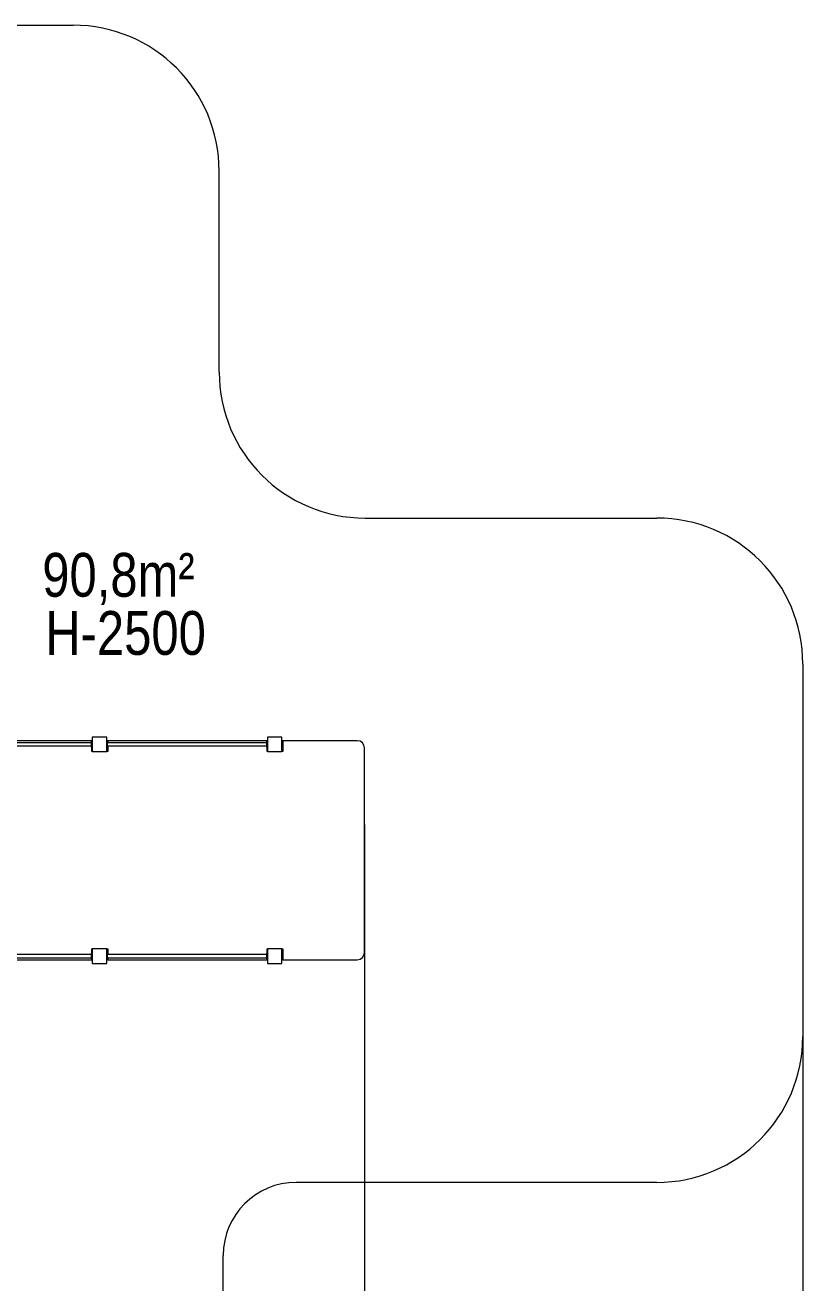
# Model space of a CAD drawing. Header units: millimetres. Extents: x -5839 to 7543, y -6363 to 7210.
# Drawn here: x 2219 to 7543, y -1404 to 7210 of the extents above; entities that cross this region are included whole.
import ezdxf

# ---------------------------------------------------------------- set-up
doc = ezdxf.new("R2010")
doc.units = ezdxf.units.MM
for name, color, linetype in [('DIKOM_ЗОНА', 80, 'Continuous'), ('DIKOM_ОБЪЕКТ', 7, 'Continuous'), ('DIKOM_РАЗМЕР_ЗОНА', 7, 'Continuous'), ('DIKOM_РАЗМЕР_ОБЪЕКТА', 7, 'Continuous')]:
    doc.layers.add(name, color=color, linetype=linetype)
doc.styles.add('style1', font='arial.ttf', dxfattribs={"width": 0.8})
doc.dimstyles.new('1-50', dxfattribs={"dimtxt": 300, "dimasz": 200, "dimexe": 100, "dimexo": 0, "dimgap": 100, "dimtad": 1, "dimdec": 0, "dimtxsty": 'style1', "dimcen": 0, "dimclrd": 7, "dimclre": 7, "dimadec": 1, "dimazin": 2, "dimtfac": 1, "dimtdec": 0, "dimtmove": 0, "dimatfit": 3, "dimfxl": 0, "dimlwd": 25, "dimlwe": 18, "dimarcsym": 0})

# ---------------------------------------------------------------- blocks, each defined once
blk = doc.blocks.new('*D11')
at = {"layer": 'Defpoints', "color": 0, "transparency": 16777216}
for p in [(7543.4, 2834.4), (-3824.1, 2391.4), (-3824.1, -6263.5)]:
    blk.add_point(p, dxfattribs=at)
at = {"layer": 'DIKOM_РАЗМЕР_ЗОНА', "color": 7, "lineweight": 18, "transparency": 16777216}
for p, q in [((7543.4, 2834.4), (7543.4, -6363.5)), ((-3824.1, 2391.4), (-3824.1, -6363.5))]:
    blk.add_line(p, q, dxfattribs=at)
at = {"layer": 'DIKOM_РАЗМЕР_ЗОНА', "color": 7, "lineweight": 25, "transparency": 16777216}
blk.add_line((7343.4, -6263.5), (-3624.1, -6263.5), dxfattribs=at)
at = {"layer": 'DIKOM_РАЗМЕР_ЗОНА', "color": 7, "transparency": 16777216}
for points in [[(-3624.1, -6230.1), (-3624.1, -6296.8), (-3824.1, -6263.5)], [(7343.4, -6230.1), (7343.4, -6296.8), (7543.4, -6263.5)]]:
    blk.add_solid(points, dxfattribs=at)
at = {"layer": 'DIKOM_РАЗМЕР_ЗОНА', "color": 0, "transparency": 16777216, "insert": (981.3, -6010.3), "char_height": 300, "attachment_point": 5, "style": 'style1'}
blk.add_mtext('11400', dxfattribs=at)
blk = doc.blocks.new('*D12')
at = {"layer": 'Defpoints', "color": 0, "transparency": 16777216}
for p in [(-2324.1, 1735.7), (4543.4, 1735.7), (4543.4, -5314.2)]:
    blk.add_point(p, dxfattribs=at)
at = {"layer": 'DIKOM_РАЗМЕР_ОБЪЕКТА', "color": 7, "lineweight": 18, "transparency": 16777216}
for p, q in [((-2324.1, 1735.7), (-2324.1, -5414.2)), ((4543.4, 1735.7), (4543.4, -5414.2))]:
    blk.add_line(p, q, dxfattribs=at)
at = {"layer": 'DIKOM_РАЗМЕР_ОБЪЕКТА', "color": 7, "lineweight": 25, "transparency": 16777216}
blk.add_line((-2124.1, -5314.2), (4343.4, -5314.2), dxfattribs=at)
at = {"layer": 'DIKOM_РАЗМЕР_ОБЪЕКТА', "color": 7, "transparency": 16777216}
for points in [[(-2124.1, -5280.9), (-2124.1, -5347.5), (-2324.1, -5314.2)], [(4343.4, -5280.9), (4343.4, -5347.5), (4543.4, -5314.2)]]:
    blk.add_solid(points, dxfattribs=at)
at = {"layer": 'DIKOM_РАЗМЕР_ОБЪЕКТА', "color": 0, "transparency": 16777216, "insert": (862.1, -5061), "char_height": 300, "attachment_point": 5, "style": 'style1'}
blk.add_mtext('6900', dxfattribs=at)

msp = doc.modelspace()

# ---------------------------------------------------------------- linework, layer by layer
at = {"layer": 'DIKOM_ЗОНА', "color": 3, "lineweight": 15}
for p, q in [((-1943.5, 7210.2), (2547.5, 7210.2)), ((3547.5, 4834.4), (3547.5, 6210.2)), ((4547.5, 3834.4), (6543.4, 3834.4)), ((7543.4, 2834.4), (7543.4, 284.4)), ((6543.4, -715.6), (4075.5, -715.6)), ((3575.5, -2571), (3575.5, -1215.6))]:
    msp.add_line(p, q, dxfattribs=at)
for centre, radius, start, end in [((2547.5, 6210.2), 1000, 0, 90), ((4547.5, 4834.4), 1000, 180, 270), ((6543.4, 2834.4), 1000, 0, 90), ((6543.4, 284.4), 1000, 270, 0), ((4075.5, -1215.6), 500, 90, 180)]:
    msp.add_arc(centre, radius, start, end, dxfattribs=at)
at = {"layer": 'DIKOM_ОБЪЕКТ', "color": 7, "linetype": 'Continuous', "lineweight": 15}
for p, q in [((2677.5, 2334.4), (2677.5, 2234.4)), ((2777.5, 2334.4), (2677.5, 2334.4)), ((2777.5, 2234.4), (2777.5, 2334.4)), ((3877.5, 2334.4), (3877.5, 2234.4)), ((3977.5, 2334.4), (3877.5, 2334.4)), ((3977.5, 2234.4), (3977.5, 2334.4)), ((2675.6, 2309.4), (1604.5, 2309.4)), ((1604.5, 2297.9), (2673.5, 2297.9)), ((2673.5, 2270.9), (1604.5, 2270.9)), ((2673.5, 2304.4), (2677.5, 2304.4)), ((2673.5, 2299.4), (2673.5, 2304.4)), ((2673.5, 2299.4), (2677.5, 2299.4)), ((2673.5, 2269.4), (2673.5, 2299.4)), ((2673.5, 2264.4), (2673.5, 2269.4)), ((2673.5, 2269.4), (2677.5, 2269.4)), ((2673.5, 2264.4), (2677.5, 2264.4)), ((2675.6, 2304.4), (2675.6, 2309.4)), ((2675.6, 2234.4), (2675.6, 2264.4)), ((2781.5, 2304.4), (2777.5, 2304.4)), ((2781.5, 2299.4), (2777.5, 2299.4)), ((2781.5, 2269.4), (2777.5, 2269.4)), ((2781.5, 2264.4), (2777.5, 2264.4)), ((2784.3, 2309.4), (2781.5, 2309.4)), ((2781.5, 2309.4), (2781.5, 2304.4)), ((2781.5, 2304.4), (2781.5, 2299.4)), ((2781.5, 2299.4), (2781.5, 2269.4)), ((2781.5, 2297.9), (3873.5, 2297.9)), ((3873.5, 2270.9), (2781.5, 2270.9)), ((2781.5, 2269.4), (2781.5, 2264.4)), ((2781.5, 2264.4), (2781.5, 2234.4)), ((2784.3, 2309.4), (2784.3, 2297.9)), ((3875.9, 2309.4), (2784.3, 2309.4)), ((2784.3, 2270.9), (2784.3, 2234.4)), ((3873.5, 2304.4), (3877.5, 2304.4)), ((3873.5, 2299.4), (3873.5, 2304.4)), ((3873.5, 2299.4), (3877.5, 2299.4)), ((3873.5, 2269.4), (3873.5, 2299.4)), ((3873.5, 2264.4), (3873.5, 2269.4)), ((3873.5, 2269.4), (3877.5, 2269.4)), ((3873.5, 2264.4), (3877.5, 2264.4)), ((3875.9, 2304.4), (3875.9, 2309.4)), ((3875.9, 2234.4), (3875.9, 2264.4)), ((3984.5, 2309.4), (3981.7, 2309.4)), ((3981.7, 2309.4), (3981.7, 2234.4)), ((3984.5, 2309.4), (3984.5, 2234.4)), ((4493.3, 2309.4), (3984.5, 2309.4)), ((4542.6, 859.4), (4542.6, 2259.4)), ((2677.5, 2234.4), (2675.6, 2234.4)), ((2677.5, 2234.4), (2777.5, 2234.4)), ((2784.3, 2234.4), (2777.5, 2234.4)), ((3877.5, 2234.4), (3875.9, 2234.4)), ((3877.5, 2234.4), (3977.5, 2234.4)), ((3984.5, 2234.4), (3977.5, 2234.4)), ((2675.6, 884.4), (2677.5, 884.4)), ((2675.6, 854.4), (2675.6, 884.4)), ((2777.5, 884.4), (2677.5, 884.4)), ((2677.5, 884.4), (2677.5, 784.4)), ((2777.5, 884.4), (2784.3, 884.4)), ((2777.5, 784.4), (2777.5, 884.4)), ((2781.5, 884.4), (2781.5, 854.4)), ((2784.3, 884.4), (2784.3, 847.9)), ((3875.9, 884.4), (3877.5, 884.4)), ((3875.9, 854.4), (3875.9, 884.4)), ((3977.5, 884.4), (3877.5, 884.4)), ((3877.5, 884.4), (3877.5, 784.4)), ((3977.5, 884.4), (3984.5, 884.4)), ((3977.5, 784.4), (3977.5, 884.4)), ((3981.7, 884.4), (3981.7, 809.4)), ((3984.5, 884.4), (3984.5, 809.4)), ((1604.5, 847.9), (2673.5, 847.9)), ((2673.5, 820.9), (1604.5, 820.9)), ((1604.5, 809.4), (2675.6, 809.4)), ((2673.5, 854.4), (2677.5, 854.4)), ((2673.5, 849.4), (2673.5, 854.4)), ((2673.5, 849.4), (2677.5, 849.4)), ((2673.5, 819.4), (2673.5, 849.4)), ((2673.5, 814.4), (2673.5, 819.4)), ((2673.5, 819.4), (2677.5, 819.4)), ((2673.5, 814.4), (2677.5, 814.4)), ((2675.6, 809.4), (2675.6, 814.4)), ((2677.5, 784.4), (2777.5, 784.4)), ((2781.5, 854.4), (2777.5, 854.4)), ((2781.5, 849.4), (2777.5, 849.4)), ((2781.5, 819.4), (2777.5, 819.4)), ((2781.5, 814.4), (2777.5, 814.4)), ((2781.5, 854.4), (2781.5, 849.4)), ((2781.5, 849.4), (2781.5, 819.4)), ((2781.5, 847.9), (3873.5, 847.9)), ((3873.5, 820.9), (2781.5, 820.9)), ((2781.5, 819.4), (2781.5, 814.4)), ((2781.5, 814.4), (2781.5, 809.4)), ((2784.3, 809.4), (2781.5, 809.4)), ((2784.3, 820.9), (2784.3, 809.4)), ((2784.3, 809.4), (3875.9, 809.4)), ((3873.5, 854.4), (3877.5, 854.4)), ((3873.5, 849.4), (3873.5, 854.4)), ((3873.5, 849.4), (3877.5, 849.4)), ((3873.5, 819.4), (3873.5, 849.4)), ((3873.5, 814.4), (3873.5, 819.4)), ((3873.5, 819.4), (3877.5, 819.4)), ((3873.5, 814.4), (3877.5, 814.4)), ((3875.9, 809.4), (3875.9, 814.4)), ((3877.5, 784.4), (3977.5, 784.4)), ((3984.5, 809.4), (3981.7, 809.4)), ((3984.5, 809.4), (4493.3, 809.4))]:
    msp.add_line(p, q, dxfattribs=at)
for centre, start, end in [((4492.9, 2259.7), 359.6508, 89.64799), ((4492.9, 859.1), 270.35291, 0.34802)]:
    msp.add_arc(centre, 49.7, start, end, dxfattribs=at)

# ---------------------------------------------------------------- texts
at = {"layer": 'DIKOM_РАЗМЕР_ОБЪЕКТА', "char_height": 300, "width": 5885.531, "attachment_point": 1, "style": 'style1'}
for s, insert in [('90,8m²', (2336.4, 3595.4)), ('H-2500', (2357, 3197.3))]:
    msp.add_mtext(s, dxfattribs=dict(at, insert=insert))

# ---------------------------------------------------------------- dimensions: what is measured, and where the dimension line sits
at = {"layer": 'DIKOM_РАЗМЕР_ЗОНА'}
dim = msp.add_linear_dim(base=(-3824.1, -6263.5), p1=(7543.4, 2834.4), p2=(-3824.1, 2391.4), angle=180, text='11400', dimstyle='1-50', dxfattribs=at)
dim.commit()
dim.dimension.update_dxf_attribs({"geometry": '*D11', "text_midpoint": (981.3, -6263.5), "dimtype": 160})
at = {"layer": 'DIKOM_РАЗМЕР_ОБЪЕКТА'}
dim = msp.add_linear_dim(base=(4543.4, -5314.2), p1=(-2324.1, 1735.7), p2=(4543.4, 1735.7), angle=180, text='6900', dimstyle='1-50', dxfattribs=at)
dim.commit()
dim.dimension.update_dxf_attribs({"geometry": '*D12', "text_midpoint": (862.1, -5314.2), "dimtype": 160})

doc.saveas('drawing.dxf')
